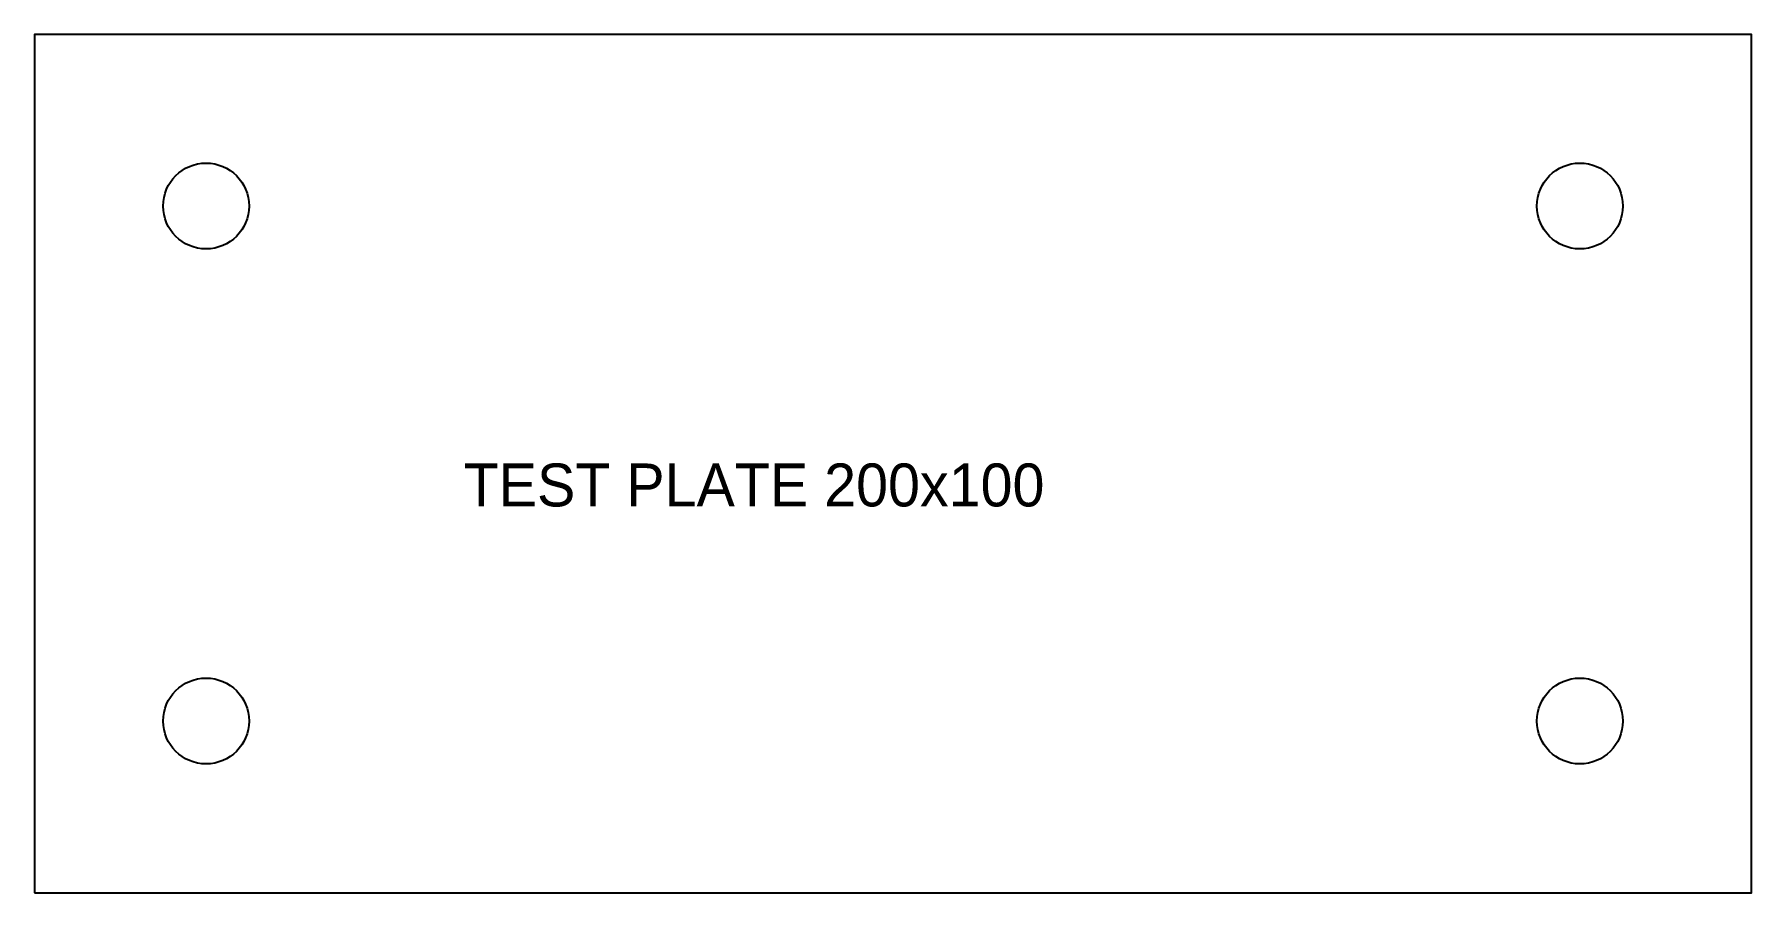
# Model space of a CAD drawing. Header units: metres. Extents: x 0 to 200, y 0 to 100.
import ezdxf

# ---------------------------------------------------------------- set-up
doc = ezdxf.new("R2010")
doc.units = ezdxf.units.M

msp = doc.modelspace()

# ---------------------------------------------------------------- linework, layer by layer
at = {"color": 1}
msp.add_lwpolyline([(0, 0), (200, 0), (200, 100), (0, 100), (0, 0)], dxfattribs=at)
at = {"color": 5}
for centre in [(20, 80), (180, 80), (20, 20), (180, 20)]:
    msp.add_circle(centre, 5, dxfattribs=at)

# ---------------------------------------------------------------- texts
msp.add_text('TEST PLATE 200x100', height=5).set_placement((50, 45))

doc.saveas('drawing.dxf')
